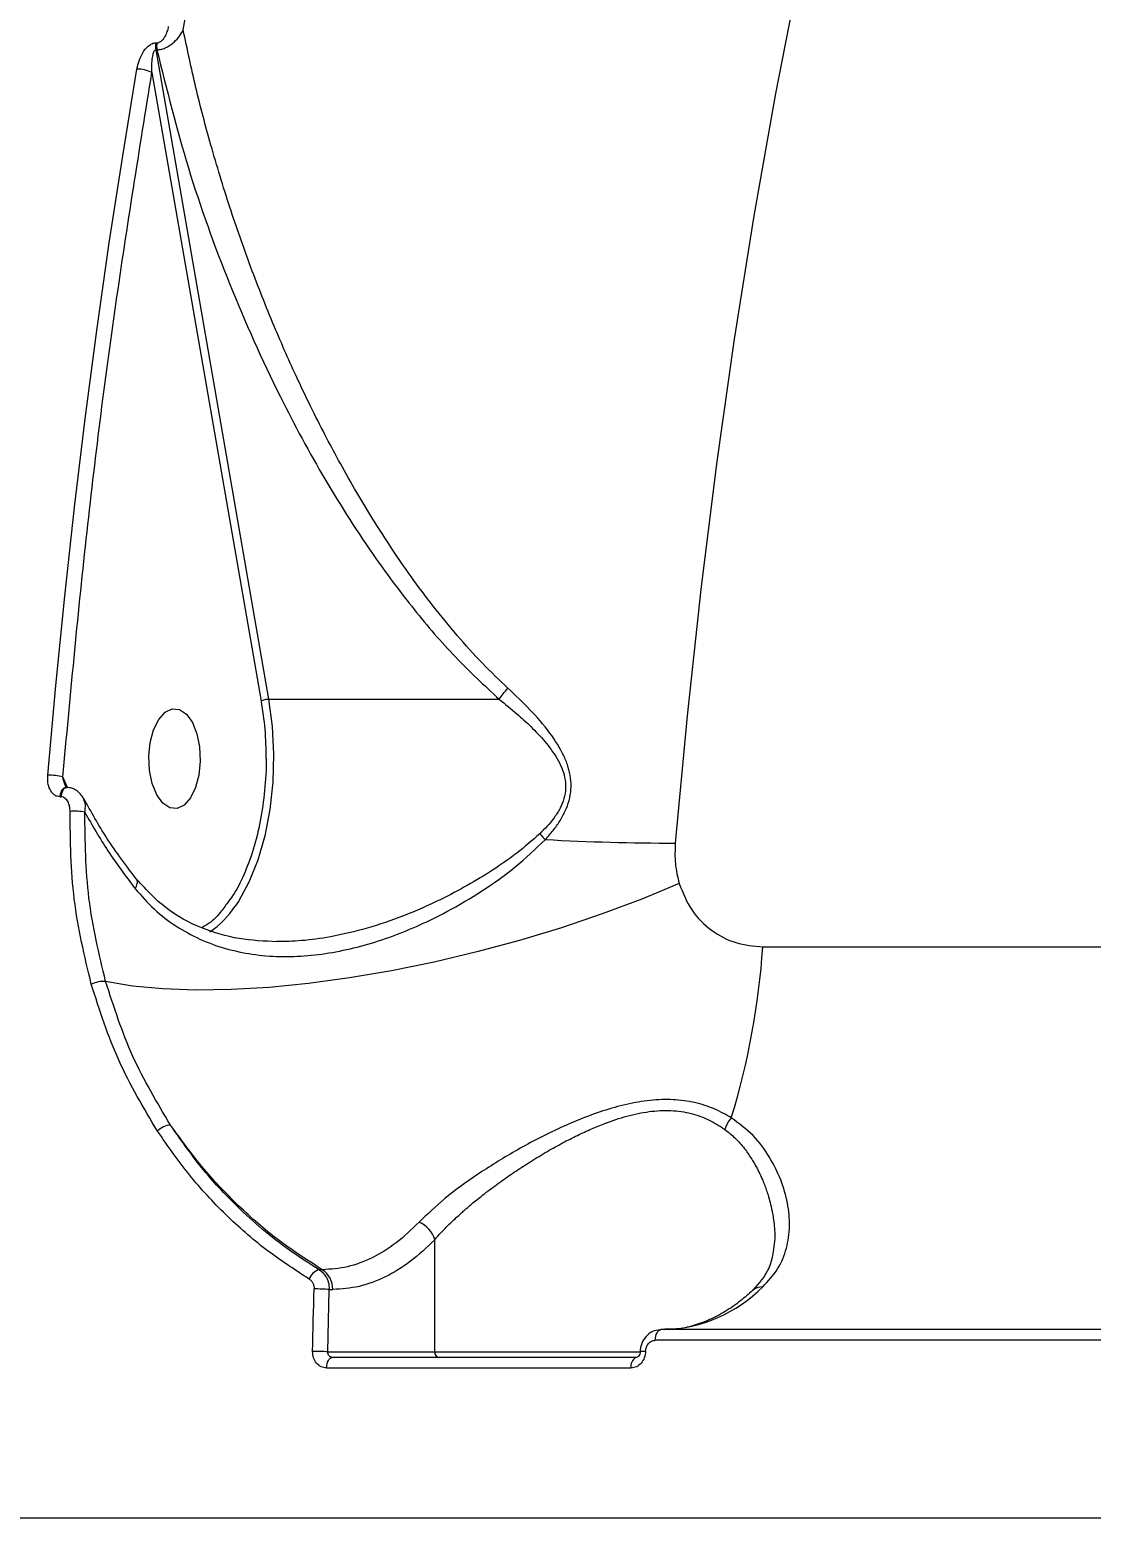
# Model space of a CAD drawing. Header units: millimetres. Extents: x -8045 to 6871, y -5915 to 5473.
# Drawn here: x -3840.5 to -3744.8, y -1385.2 to -1251 of the extents above; entities that cross this region are included whole.
import ezdxf

# ---------------------------------------------------------------- set-up
doc = ezdxf.new("R2010")
doc.units = ezdxf.units.MM
for name, color, linetype in [('DIKOM_ОБЪЕКТ', 7, 'Continuous'), ('DIKOM_РАЗМЕР_ЗОНА', 7, 'Continuous'), ('DIKOM_РАЗМЕР_ОБЪЕКТА', 7, 'Continuous')]:
    doc.layers.add(name, color=color, linetype=linetype)
doc.styles.add('style1', font='arial.ttf', dxfattribs={"width": 0.8})
doc.dimstyles.new('1-50', dxfattribs={"dimtxt": 300, "dimasz": 200, "dimexe": 100, "dimexo": 0, "dimgap": 100, "dimtad": 1, "dimtxsty": 'style1', "dimcen": 200, "dimclrd": 7, "dimclre": 7, "dimclrt": 7, "dimadec": 1, "dimazin": 2, "dimtfac": 1, "dimtmove": 0, "dimatfit": 2, "dimfxl": 0, "dimlwd": 25, "dimlwe": 18, "dimarcsym": 0})

# ---------------------------------------------------------------- blocks, each defined once
blk = doc.blocks.new('*D9')
at = {"layer": 'Defpoints', "color": 0, "linetype": 'Continuous', "transparency": 16777216}
for p in [(5663.54, -234.65), (-5019.6, -1388.73), (5663.54, -4701.47)]:
    blk.add_point(p, dxfattribs=at)
at = {"layer": 'DIKOM_РАЗМЕР_ОБЪЕКТА', "color": 7, "linetype": 'Continuous', "lineweight": 18, "transparency": 16777216}
for p, q in [((5663.54, -234.65), (5663.54, -4801.47)), ((-5019.6, -1388.73), (-5019.6, -4801.47))]:
    blk.add_line(p, q, dxfattribs=at)
at = {"layer": 'DIKOM_РАЗМЕР_ОБЪЕКТА', "color": 7, "linetype": 'Continuous', "lineweight": 25, "transparency": 16777216}
blk.add_line((-4819.6, -4701.47), (5463.54, -4701.47), dxfattribs=at)
at = {"layer": 'DIKOM_РАЗМЕР_ОБЪЕКТА', "color": 7, "linetype": 'Continuous', "transparency": 16777216}
for points in [[(-4819.6, -4668.14), (-4819.6, -4734.8), (-5019.6, -4701.47)], [(5463.54, -4668.14), (5463.54, -4734.8), (5663.54, -4701.47)]]:
    blk.add_solid(points, dxfattribs=at)
at = {"layer": 'DIKOM_РАЗМЕР_ОБЪЕКТА', "color": 7, "linetype": 'Continuous', "lineweight": 15, "transparency": 16777216, "insert": (-74.37, -4448.3), "char_height": 300, "attachment_point": 5, "style": 'style1'}
blk.add_mtext('10700', dxfattribs=at)
blk = doc.blocks.new('*D10')
at = {"layer": 'Defpoints', "color": 0, "linetype": 'Continuous', "transparency": 16777216}
for p in [(-1653.81, 3474.95), (-5616.46, -3083.4), (491.01, -3083.4)]:
    blk.add_point(p, dxfattribs=at)
at = {"layer": 'DIKOM_РАЗМЕР_ОБЪЕКТА', "color": 7, "linetype": 'Continuous', "lineweight": 18, "transparency": 16777216}
for p, q in [((-1653.81, 3474.95), (-5716.46, 3474.95)), ((491.01, -3083.4), (-5716.46, -3083.4))]:
    blk.add_line(p, q, dxfattribs=at)
at = {"layer": 'DIKOM_РАЗМЕР_ОБЪЕКТА', "color": 7, "linetype": 'Continuous', "lineweight": 25, "transparency": 16777216}
blk.add_line((-5616.46, 3274.95), (-5616.46, -2883.4), dxfattribs=at)
at = {"layer": 'DIKOM_РАЗМЕР_ОБЪЕКТА', "color": 7, "linetype": 'Continuous', "transparency": 16777216}
for points in [[(-5649.79, 3274.95), (-5583.12, 3274.95), (-5616.46, 3474.95)], [(-5649.79, -2883.4), (-5583.12, -2883.4), (-5616.46, -3083.4)]]:
    blk.add_solid(points, dxfattribs=at)
at = {"layer": 'DIKOM_РАЗМЕР_ОБЪЕКТА', "color": 7, "linetype": 'Continuous', "lineweight": 15, "transparency": 16777216, "insert": (-5869.63, -1326.86), "char_height": 300, "attachment_point": 5, "rotation": 90, "style": 'style1'}
blk.add_mtext('6550', dxfattribs=at)
blk = doc.blocks.new('*D11')
at = {"layer": 'Defpoints', "color": 0, "transparency": 16777216}
for p in [(6870.85, -184.65), (-7019.6, -1388.73), (-7019.6, -5814.65)]:
    blk.add_point(p, dxfattribs=at)
at = {"layer": 'DIKOM_РАЗМЕР_ЗОНА', "color": 7, "lineweight": 18, "transparency": 16777216}
for p, q in [((6870.85, -184.65), (6870.85, -5914.65)), ((-7019.6, -1388.73), (-7019.6, -5914.65))]:
    blk.add_line(p, q, dxfattribs=at)
at = {"layer": 'DIKOM_РАЗМЕР_ЗОНА', "color": 7, "lineweight": 25, "transparency": 16777216}
blk.add_line((6670.85, -5814.65), (-6819.6, -5814.65), dxfattribs=at)
at = {"layer": 'DIKOM_РАЗМЕР_ЗОНА', "color": 7, "transparency": 16777216}
for points in [[(-6819.6, -5781.31), (-6819.6, -5847.98), (-7019.6, -5814.65)], [(6670.85, -5781.31), (6670.85, -5847.98), (6870.85, -5814.65)]]:
    blk.add_solid(points, dxfattribs=at)
at = {"layer": 'DIKOM_РАЗМЕР_ЗОНА', "color": 7, "transparency": 16777216, "insert": (-74.37, -5561.37), "char_height": 300, "attachment_point": 5, "style": 'style1'}
blk.add_mtext('13900', dxfattribs=at)
blk = doc.blocks.new('*D12')
at = {"layer": 'Defpoints', "color": 0, "transparency": 16777216}
for p in [(-2189.61, 5472.65), (-7595.21, -5084.97), (-495.58, -5084.97)]:
    blk.add_point(p, dxfattribs=at)
at = {"layer": 'DIKOM_РАЗМЕР_ЗОНА', "color": 7, "lineweight": 18, "transparency": 16777216}
for p, q in [((-2189.61, 5472.65), (-7695.21, 5472.65)), ((-495.58, -5084.97), (-7695.21, -5084.97))]:
    blk.add_line(p, q, dxfattribs=at)
at = {"layer": 'DIKOM_РАЗМЕР_ЗОНА', "color": 7, "lineweight": 25, "transparency": 16777216}
blk.add_line((-7595.21, 5272.65), (-7595.21, -4884.97), dxfattribs=at)
at = {"layer": 'DIKOM_РАЗМЕР_ЗОНА', "color": 7, "transparency": 16777216}
for points in [[(-7628.55, 5272.65), (-7561.88, 5272.65), (-7595.21, 5472.65)], [(-7628.55, -4884.97), (-7561.88, -4884.97), (-7595.21, -5084.97)]]:
    blk.add_solid(points, dxfattribs=at)
at = {"layer": 'DIKOM_РАЗМЕР_ЗОНА', "color": 7, "transparency": 16777216, "insert": (-7848.38, -1452.59), "char_height": 300, "attachment_point": 5, "rotation": 90, "style": 'style1'}
blk.add_mtext('10550', dxfattribs=at)

msp = doc.modelspace()

# ---------------------------------------------------------------- linework, layer by layer
at = {"layer": 'DIKOM_ОБЪЕКТ', "color": 7, "linetype": 'Continuous', "lineweight": 15}
for p, q in [((-3829.159, -1252.177), (-3829.055, -1252.177)), ((-3829.159, -1252.816), (-3818.992, -1311.346)), ((-3829.055, -1252.816), (-3829.159, -1252.816)), ((-3829.505, -1254.857), (-3819.664, -1311.505)), ((-3818.992, -1311.346), (-3798.207, -1311.346)), ((-3837.111, -1319.306), (-3837.529, -1318.344)), ((-3837.188, -1319.295), (-3837.263, -1319.295)), ((-3837.772, -1320.138), (-3837.697, -1320.138)), ((-3774.45, -1333.655), (-3474.441, -1333.655)), ((-3804.017, -1370.157), (-3804.017, -1360.055)), ((-3814.147, -1362.76), (-3814.43, -1362.76)), ((-3813.645, -1370.157), (-3813.515, -1364.544)), ((-3813.515, -1364.544), (-3813.207, -1364.544)), ((-3712.479, -1368.157), (-3783.624, -1368.157)), ((-3712.993, -1369.117), (-3784.138, -1369.117)), ((-3813.645, -1370.157), (-3804.017, -1370.157)), ((-3785.815, -1370.657), (-3813.244, -1370.657)), ((-3804.017, -1370.157), (-3785.445, -1370.157)), ((-3786.33, -1371.623), (-3813.759, -1371.623)), ((-3438.449, -1385.155), (-3853.318, -1385.155))]:
    msp.add_line(p, q, dxfattribs=at)
at = {"layer": 'DIKOM_ОБЪЕКТ', "color": 7, "linetype": 'Continuous', "lineweight": 15, "flags": 128}
for points in [[(-3737.176, -1136.674), (-3741.026, -1145.612), (-3744.733, -1154.774), (-3748.295, -1164.152), (-3751.707, -1173.736), (-3754.968, -1183.518), (-3758.073, -1193.488), (-3761.02, -1203.637), (-3763.807, -1213.957), (-3766.43, -1224.436), (-3768.888, -1235.066), (-3771.177, -1245.836), (-3773.296, -1256.737), (-3775.243, -1267.759), (-3777.015, -1278.89), (-3778.612, -1290.122), (-3780.032, -1301.442), (-3781.274, -1312.842), (-3782.336, -1324.31)], [(-3826.687, -1251.002), (-3825.215, -1242.887), (-3823.657, -1234.833), (-3822.015, -1226.842), (-3820.288, -1218.918), (-3818.479, -1211.066), (-3816.586, -1203.286), (-3814.612, -1195.584), (-3812.556, -1187.963)], [(-3838.895, -1318.182), (-3838.171, -1310.105), (-3837.365, -1302.056), (-3836.48, -1294.039), (-3835.513, -1286.058), (-3834.467, -1278.114), (-3833.341, -1270.212), (-3832.135, -1262.354), (-3830.851, -1254.543)], [(-3818.992, -1311.346), (-3818.665, -1313.788), (-3818.535, -1316.298), (-3818.603, -1318.818), (-3818.868, -1321.288), (-3819.323, -1323.65), (-3819.959, -1325.851), (-3820.761, -1327.837), (-3821.709, -1329.563), (-3822.001, -1329.999)], [(-3825.452, -1314.448), (-3825.207, -1315.637), (-3825.144, -1316.912), (-3825.269, -1318.17), (-3825.571, -1319.308), (-3826.026, -1320.235), (-3826.598, -1320.876), (-3827.239, -1321.178), (-3827.898, -1321.117), (-3828.521, -1320.698), (-3829.058, -1319.955), (-3829.466, -1318.948), (-3829.711, -1317.759), (-3829.774, -1316.484), (-3829.649, -1315.226), (-3829.347, -1314.088), (-3828.892, -1313.161), (-3828.32, -1312.52), (-3827.679, -1312.218), (-3827.02, -1312.279), (-3826.397, -1312.698), (-3825.86, -1313.441), (-3825.452, -1314.448)], [(-3837.772, -1320.138), (-3837.728, -1319.866), (-3837.648, -1319.629), (-3837.535, -1319.446), (-3837.401, -1319.332), (-3837.263, -1319.295)], [(-3837.183, -1319.295), (-3837.327, -1319.332), (-3837.461, -1319.446), (-3837.573, -1319.629), (-3837.654, -1319.866), (-3837.697, -1320.138)], [(-3781.983, -1327.951), (-3785.364, -1329.358), (-3788.912, -1330.691), (-3792.593, -1331.936), (-3796.371, -1333.082), (-3800.207, -1334.117), (-3804.064, -1335.03), (-3807.904, -1335.814), (-3811.69, -1336.461), (-3815.383, -1336.962), (-3818.948, -1337.315), (-3822.348, -1337.515), (-3825.551, -1337.561), (-3828.525, -1337.451), (-3831.241, -1337.188), (-3833.671, -1336.773)], [(-3815.017, -1370.119), (-3815.003, -1369.416), (-3814.988, -1368.712), (-3814.972, -1368.009), (-3814.957, -1367.305), (-3814.94, -1366.602), (-3814.923, -1365.899), (-3814.905, -1365.196), (-3814.886, -1364.493)], [(-3784.138, -1369.117), (-3784.125, -1368.928), (-3784.093, -1368.747), (-3784.045, -1368.581), (-3783.98, -1368.436), (-3783.903, -1368.317), (-3783.816, -1368.23), (-3783.722, -1368.176), (-3783.624, -1368.157)], [(-3813.759, -1371.623), (-3813.746, -1371.433), (-3813.715, -1371.251), (-3813.666, -1371.084), (-3813.602, -1370.938), (-3813.525, -1370.819), (-3813.437, -1370.73), (-3813.343, -1370.676), (-3813.244, -1370.657)]]:
    msp.add_lwpolyline(points, dxfattribs=at)
at = {"layer": 'DIKOM_ОБЪЕКТ', "color": 7, "linetype": 'Continuous', "lineweight": 15}
for centre, radius, start, end in [((-3827.286, -1252.496), 1.9, 170.3278, 189.6722), ((-3827.181, -1252.496), 1.9, 170.3278, 189.6722), ((-3830.819, -1257.454), 2.911, 63.16134, 90.63092), ((-3838.85, -1323.647), 5.465, 76.01132, 90.4657), ((-3836.498, -1326.229), 4.798, 78.5818, 94.54439), ((-3768.859, -1298.561), 35.789, 224.11419, 225.27074), ((-3781.91, -1096.511), 227.799, 266.94635, 269.89306), ((-3829.164, -1325.217), 8.612, 304.61024, 326.27314), ((-3841.821, -1329.194), 67.519, 342.88505, 356.21144), ((-3833.809, -1339.476), 2.706, 87.06883, 115.29728), ((-3775.069, -1350.972), 2.93, 139.35726, 162.87027), ((-3827.668, -1351.602), 1.894, 94.81206, 134.89182), ((-3806.438, -1360.782), 2.528, 16.70132, 66.19157), ((-3814.1, -1364.019), 1.302, 104.69375, 161.13955), ((-3815.262, -1364.487), 2.056, 358.40383, 57.14417), ((-3783.759, -1355.043), 13.122, 272.0724, 315.13942), ((-3774.493, -1365.614), 1.314, 88.44738, 131.50795), ((-3814.84, -1381.542), 17.05, 85.5429, 90.15596), ((-3814.969, -1393.075), 22.956, 86.69426, 90.12015), ((-3803.549, -1370.19), 0.468, 175.95264, 265.26794), ((-3785.362, -1371.484), 0.977, 124.10827, 188.17277), ((-3785.168, -1372.438), 2.324, 86.25962, 98.2451)]:
    msp.add_arc(centre, radius, start, end, dxfattribs=at)
for points, knots in [([(-3747.321, -1022.929), (-3750.358, -1026.465), (-3756.421, -1033.523), (-3765.142, -1045.165), (-3773.547, -1057.511), (-3781.607, -1070.614), (-3789.328, -1084.455), (-3796.568, -1098.759), (-3803.344, -1113.479), (-3809.65, -1128.52), (-3815.586, -1144.096), (-3821.125, -1160.125), (-3826.368, -1176.915), (-3831.292, -1194.497), (-3835.863, -1212.902), (-3839.984, -1231.791), (-3843.633, -1251.095), (-3846.788, -1270.711), (-3849.387, -1290.155), (-3851.463, -1309.374), (-3853.049, -1328.359), (-3854.189, -1347.492), (-3854.878, -1366.774), (-3855.113, -1386.548), (-3854.858, -1406.71), (-3854.084, -1427.149), (-3852.803, -1447.42), (-3851.02, -1467.525), (-3848.732, -1487.464), (-3845.992, -1506.855), (-3842.833, -1525.658), (-3839.3, -1543.792), (-3835.354, -1561.535), (-3831.008, -1578.847), (-3826.168, -1596.073), (-3820.808, -1613.186), (-3814.894, -1630.147), (-3808.537, -1646.583), (-3801.772, -1662.402), (-3794.635, -1677.519), (-3787.299, -1691.617), (-3779.789, -1704.746), (-3772.126, -1716.959), (-3764.156, -1728.498), (-3755.907, -1739.408), (-3750.186, -1746.056), (-3747.321, -1749.386)], [0, 0, 0, 0, 0.0235005, 0.0469115, 0.0702042, 0.093435, 0.1166588, 0.1399304, 0.1619667, 0.1841263, 0.2062085, 0.2281808, 0.2500906, 0.2733114, 0.2965686, 0.3199182, 0.3434089, 0.3668391, 0.3901436, 0.4120526, 0.4339464, 0.4558709, 0.4778728, 0.5, 0.5234634, 0.5467891, 0.5700344, 0.5932545, 0.6165041, 0.6398387, 0.6619695, 0.6840929, 0.7060925, 0.7280157, 0.7499094, 0.7731483, 0.7964607, 0.8199035, 0.8433854, 0.8667255, 0.8899778, 0.9118714, 0.9337821, 0.9557564, 0.9778417, 1, 1, 1, 1]), ([(-3855.031, -1386.157), (-3854.985, -1379.601), (-3854.893, -1366.376), (-3854.138, -1346.415), (-3853.048, -1328.552), (-3851.75, -1312.852), (-3850.736, -1302.711), (-3849.976, -1295.864), (-3849.565, -1292.316), (-3849.138, -1288.766), (-3848.693, -1285.213), (-3848.232, -1281.659), (-3847.334, -1274.994), (-3845.884, -1265.056), (-3843.697, -1251.736), (-3841.165, -1237.952), (-3838.381, -1224.349), (-3835.364, -1210.984), (-3832.272, -1198.46), (-3829.975, -1189.888), (-3828.68, -1185.257), (-3828.354, -1184.1), (-3828.025, -1182.942), (-3827.694, -1181.782), (-3827.36, -1180.621), (-3827.023, -1179.459), (-3826.683, -1178.295), (-3826.169, -1176.551), (-3825.387, -1173.929), (-3824.233, -1170.141), (-3822.768, -1165.46), (-3820.974, -1159.907), (-3818.827, -1153.503), (-3816.306, -1146.294), (-3813.383, -1138.322), (-3810.367, -1130.509), (-3807.32, -1122.983), (-3804.305, -1115.858), (-3801.841, -1110.294), (-3800.036, -1106.344), (-3798.987, -1104.079), (-3797.912, -1101.792), (-3796.81, -1099.484), (-3795.682, -1097.156), (-3794.526, -1094.809), (-3793.344, -1092.443), (-3790.395, -1086.637), (-3785.661, -1077.773), (-3779.06, -1066.404), (-3772.506, -1055.994), (-3766.036, -1046.494), (-3759.68, -1037.867), (-3753.48, -1030.023), (-3749.34, -1025.254), (-3747.321, -1022.929)], [0, 0, 0, 0, 0.0448232, 0.0904083, 0.1367553, 0.1677633, 0.1991034, 0.2073668, 0.2156527, 0.2239615, 0.2322931, 0.2406474, 0.2490248, 0.279393, 0.3112488, 0.3445919, 0.3794222, 0.4113035, 0.444337, 0.4743594, 0.4773563, 0.4803617, 0.4833759, 0.4863984, 0.4894298, 0.4924696, 0.4955182, 0.4985752, 0.5062017, 0.5162331, 0.5286696, 0.5436391, 0.561052, 0.5809084, 0.6032083, 0.6279514, 0.6476494, 0.6686616, 0.6909878, 0.6978167, 0.7047598, 0.7118168, 0.7189881, 0.7262733, 0.7336729, 0.7411862, 0.7488139, 0.7894231, 0.8284574, 0.8659161, 0.9017999, 0.9361086, 0.9688419, 1, 1, 1, 1]), ([(-3825.043, -1682.05), (-3827.734, -1677.818), (-3833.117, -1669.349), (-3840.773, -1655.669), (-3848.114, -1641.278), (-3855.076, -1626.146), (-3861.626, -1610.375), (-3867.606, -1594.365), (-3873.036, -1578.198), (-3877.942, -1561.906), (-3882.432, -1545.165), (-3886.495, -1527.973), (-3890.248, -1509.716), (-3893.598, -1490.451), (-3896.454, -1470.25), (-3898.697, -1449.846), (-3900.32, -1429.235), (-3901.32, -1408.42), (-3901.682, -1387.469), (-3901.4, -1366.492), (-3900.476, -1345.599), (-3898.917, -1324.83), (-3896.725, -1304.228), (-3893.916, -1283.902), (-3890.513, -1263.957), (-3886.54, -1244.45), (-3882.003, -1225.377), (-3876.908, -1206.737), (-3871.171, -1188.278), (-3864.798, -1170.146), (-3857.806, -1152.489), (-3850.336, -1135.648), (-3842.386, -1119.644), (-3833.993, -1104.389), (-3828.032, -1094.982), (-3825.043, -1090.265)], [0, 0, 0, 0, 0.0291384, 0.0583073, 0.0875831, 0.1170413, 0.1464529, 0.1756901, 0.203168, 0.2306249, 0.2581252, 0.2857345, 0.3135072, 0.3443936, 0.3751046, 0.4057346, 0.4363776, 0.467128, 0.4980775, 0.5290124, 0.5598568, 0.5907077, 0.6216619, 0.6526136, 0.6833713, 0.7140284, 0.7446765, 0.7754062, 0.8063094, 0.838792, 0.8710674, 0.9032238, 0.9353635, 0.9675876, 1, 1, 1, 1]), ([(-3901.576, -1386.157), (-3901.555, -1382.13), (-3901.514, -1374.056), (-3901.179, -1361.93), (-3900.645, -1349.833), (-3899.895, -1337.809), (-3898.935, -1325.833), (-3897.754, -1313.817), (-3896.469, -1302.807), (-3895.136, -1292.787), (-3893.803, -1283.74), (-3892.32, -1274.579), (-3890.713, -1265.497), (-3889.253, -1257.898), (-3888.007, -1251.78), (-3886.986, -1246.966), (-3885.912, -1242.096), (-3884.783, -1237.174), (-3883.599, -1232.2), (-3882.356, -1227.177), (-3880.82, -1221.192), (-3878.928, -1214.168), (-3876.612, -1206.043), (-3874.077, -1197.641), (-3871.39, -1189.239), (-3868.852, -1181.74), (-3866.506, -1175.121), (-3864.401, -1169.408), (-3862.02, -1163.183), (-3860.214, -1158.656), (-3858.957, -1155.586), (-3858.536, -1154.568), (-3858.108, -1153.536), (-3857.671, -1152.492), (-3857.226, -1151.436), (-3856.7, -1150.194), (-3856.007, -1148.575), (-3855.062, -1146.394), (-3853.849, -1143.641), (-3852.361, -1140.33), (-3850.659, -1136.633), (-3848.927, -1132.967), (-3846.917, -1128.818), (-3844.765, -1124.501), (-3842.233, -1119.592), (-3838.907, -1113.354), (-3834.706, -1105.876), (-3829.828, -1097.7), (-3826.597, -1092.679), (-3825.043, -1090.265)], [0, 0, 0, 0, 0.0356101, 0.0713874, 0.107334, 0.142909, 0.1783702, 0.2143469, 0.2508404, 0.2779122, 0.3055304, 0.333695, 0.3624076, 0.389973, 0.4049444, 0.4201754, 0.4356659, 0.4514164, 0.4674267, 0.483697, 0.5002279, 0.5259929, 0.5530553, 0.5814159, 0.6110753, 0.6394005, 0.6596955, 0.6811189, 0.7006087, 0.7272296, 0.7309597, 0.7347466, 0.7385897, 0.7424898, 0.7464463, 0.7504592, 0.7564866, 0.7647493, 0.7752476, 0.7879816, 0.8029521, 0.8183429, 0.8312158, 0.8524193, 0.8705212, 0.891521, 0.9303479, 0.9665081, 1, 1, 1, 1]), ([(-3829.055, -1252.177), (-3829.019, -1252.175), (-3828.947, -1252.17), (-3828.802, -1252.119), (-3828.634, -1252.012), (-3828.462, -1251.832), (-3828.274, -1251.557), (-3828.098, -1251.174), (-3828.029, -1250.86), (-3827.994, -1250.703)], [0, 0, 0, 0, 0.0615949, 0.1253123, 0.2506707, 0.3692709, 0.5009453, 0.7503174, 1, 1, 1, 1]), ([(-3829.055, -1252.816), (-3828.91, -1252.8), (-3828.627, -1252.77), (-3828.199, -1252.597), (-3827.822, -1252.373), (-3827.404, -1252.041), (-3826.984, -1251.58), (-3826.785, -1251.191), (-3826.687, -1251.002)], [0, 0, 0, 0, 0.1501494, 0.2929649, 0.4249419, 0.5488197, 0.7794119, 1, 1, 1, 1]), ([(-3797.421, -1310.345), (-3798.183, -1309.616), (-3799.769, -1308.1), (-3802.002, -1305.615), (-3804.149, -1302.99), (-3806.202, -1300.234), (-3808.005, -1297.606), (-3809.628, -1295.066), (-3811.082, -1292.654), (-3812.47, -1290.211), (-3813.798, -1287.734), (-3815.077, -1285.218), (-3816.685, -1281.869), (-3818.573, -1277.596), (-3820.628, -1272.403), (-3822.533, -1266.955), (-3824.177, -1261.547), (-3825.585, -1256.215), (-3826.319, -1252.743), (-3826.687, -1251.002)], [0, 0, 0, 0, 0.0475349, 0.0988183, 0.1492373, 0.1985505, 0.2514812, 0.2905746, 0.3321943, 0.3763713, 0.4151143, 0.4568772, 0.5016836, 0.5801497, 0.6647715, 0.750885, 0.8385494, 0.9190203, 1, 1, 1, 1]), ([(-3830.851, -1254.543), (-3830.796, -1254.292), (-3830.686, -1253.788), (-3830.352, -1253.065), (-3829.942, -1252.525), (-3829.564, -1252.272), (-3829.332, -1252.189), (-3829.216, -1252.181), (-3829.159, -1252.177)], [0, 0, 0, 0, 0.2499067, 0.4994987, 0.7488554, 0.8743819, 0.9380337, 1, 1, 1, 1]), ([(-3829.505, -1254.857), (-3829.51, -1254.494), (-3829.518, -1253.948), (-3829.428, -1253.302), (-3829.338, -1252.981), (-3829.244, -1252.852), (-3829.195, -1252.82), (-3829.171, -1252.817), (-3829.159, -1252.816)], [0, 0, 0, 0, 0.4982273, 0.7483928, 0.9095872, 0.9611074, 0.9815314, 1, 1, 1, 1]), ([(-3829.055, -1252.816), (-3828.17, -1256.367), (-3826.404, -1263.458), (-3822.631, -1273.93), (-3818.448, -1283.316), (-3813.976, -1291.577), (-3809.902, -1297.965), (-3805.924, -1303.271), (-3802.25, -1307.578), (-3799.539, -1310.099), (-3798.201, -1311.343)], [0, 0, 0, 0, 0.1664693, 0.3324414, 0.498774, 0.6240179, 0.7488529, 0.8337975, 0.9179424, 1, 1, 1, 1]), ([(-3837.529, -1318.344), (-3836.866, -1311.188), (-3835.538, -1296.876), (-3832.859, -1275.675), (-3830.623, -1261.796), (-3829.505, -1254.857)], [0, 0, 0, 0, 0.3333156, 0.6666823, 1, 1, 1, 1]), ([(-3798.201, -1311.343), (-3798.088, -1311.181), (-3797.862, -1310.856), (-3797.568, -1310.516), (-3797.421, -1310.345)], [0, 0, 0, 0, 0.4999677, 1, 1, 1, 1]), ([(-3794.046, -1323.987), (-3793.805, -1323.714), (-3793.345, -1323.195), (-3792.733, -1322.334), (-3792.235, -1321.436), (-3791.874, -1320.459), (-3791.703, -1319.45), (-3791.741, -1318.438), (-3791.965, -1317.446), (-3792.516, -1316.04), (-3793.654, -1314.272), (-3795.397, -1312.25), (-3796.745, -1310.981), (-3797.421, -1310.345)], [0, 0, 0, 0, 0.0657332, 0.1255106, 0.1908499, 0.2510048, 0.3133851, 0.3762134, 0.4361161, 0.501537, 0.6579076, 0.8285339, 1, 1, 1, 1]), ([(-3818.992, -1311.346), (-3819.052, -1311.348), (-3819.171, -1311.353), (-3819.369, -1311.39), (-3819.549, -1311.442), (-3819.626, -1311.484), (-3819.664, -1311.505)], [0, 0, 0, 0, 0.2500477, 0.5000158, 0.7500983, 1, 1, 1, 1]), ([(-3819.664, -1311.505), (-3819.536, -1312.342), (-3819.276, -1314.03), (-3819.24, -1315.79), (-3819.222, -1316.677)], [0, 0, 0, 0, 0.4957249, 1, 1, 1, 1]), ([(-3798.207, -1311.346), (-3798.206, -1311.345), (-3798.204, -1311.345), (-3798.202, -1311.344), (-3798.201, -1311.343), (-3798.201, -1311.343)], [0, 0, 0, 0, 0.539509, 0.7747485, 1, 1, 1, 1]), ([(-3798.207, -1311.346), (-3797.666, -1311.78), (-3796.684, -1312.569), (-3795.304, -1313.829), (-3794.067, -1315.128), (-3793.128, -1316.382), (-3792.562, -1317.492), (-3792.274, -1318.397), (-3792.184, -1319.34), (-3792.337, -1320.291), (-3792.707, -1321.196), (-3793.399, -1322.304), (-3794.097, -1323.01), (-3794.554, -1323.473)], [0, 0, 0, 0, 0.1375684, 0.2496609, 0.3738514, 0.4982956, 0.5646465, 0.6235498, 0.6870704, 0.7493851, 0.8086519, 0.8747456, 1, 1, 1, 1]), ([(-3819.222, -1316.677), (-3819.22, -1316.702), (-3819.176, -1317.661), (-3819.329, -1319.585), (-3819.695, -1322.336), (-3820.337, -1324.919), (-3821.191, -1327.181), (-3821.982, -1328.771), (-3822.52, -1329.463), (-3822.667, -1329.652)], [0, 0, 0, 0, 0.0048896, 0.190341, 0.3787575, 0.5671661, 0.7526234, 0.9324271, 1, 1, 1, 1]), ([(-3837.772, -1320.138), (-3837.868, -1320.128), (-3838.063, -1320.109), (-3838.317, -1319.957), (-3838.53, -1319.742), (-3838.745, -1319.386), (-3838.908, -1318.858), (-3838.899, -1318.408), (-3838.895, -1318.182)], [0, 0, 0, 0, 0.1230646, 0.2505557, 0.3722045, 0.5011646, 0.7503217, 1, 1, 1, 1]), ([(-3837.178, -1319.37), (-3837.231, -1319.273), (-3837.406, -1318.946), (-3837.479, -1318.592), (-3837.529, -1318.344)], [0, 0, 0, 0, 0.2999813, 1, 1, 1, 1]), ([(-3837.208, -1319.295), (-3837.214, -1319.289), (-3837.239, -1319.261), (-3837.268, -1319.204), (-3837.291, -1319.159)], [0, 0, 0, 0, 0.2273603, 1, 1, 1, 1]), ([(-3835.667, -1320.284), (-3835.751, -1320.146), (-3835.92, -1319.871), (-3836.289, -1319.551), (-3836.719, -1319.336), (-3837.033, -1319.309), (-3837.184, -1319.295)], [0, 0, 0, 0, 0.2552635, 0.5120494, 0.7651271, 1, 1, 1, 1]), ([(-3836.878, -1321.447), (-3836.885, -1321.294), (-3836.897, -1320.989), (-3837.046, -1320.572), (-3837.266, -1320.294), (-3837.499, -1320.158), (-3837.632, -1320.144), (-3837.697, -1320.138)], [0, 0, 0, 0, 0.2497689, 0.499127, 0.7488092, 0.8772413, 1, 1, 1, 1]), ([(-3835.548, -1321.526), (-3835.514, -1321.298), (-3835.447, -1320.848), (-3835.594, -1320.48), (-3835.667, -1320.299)], [0, 0, 0, 0, 0.5069443, 1, 1, 1, 1]), ([(-3830.831, -1327.648), (-3831.781, -1326.391), (-3833.605, -1323.976), (-3834.984, -1321.485), (-3835.646, -1320.289)], [0, 0, 0, 0, 0.5202627, 1, 1, 1, 1]), ([(-3834.966, -1337.029), (-3835.572, -1334.495), (-3836.785, -1329.427), (-3836.847, -1324.107), (-3836.878, -1321.447)], [0, 0, 0, 0, 0.5000017, 1, 1, 1, 1]), ([(-3835.549, -1321.526), (-3834.885, -1322.695), (-3833.559, -1325.027), (-3831.865, -1327.287), (-3831.02, -1328.414)], [0, 0, 0, 0, 0.500954, 1, 1, 1, 1]), ([(-3833.671, -1336.773), (-3834.266, -1334.294), (-3835.456, -1329.337), (-3835.518, -1324.13), (-3835.548, -1321.526)], [0, 0, 0, 0, 0.4999546, 1, 1, 1, 1]), ([(-3831.02, -1328.414), (-3830.459, -1329.054), (-3829.345, -1330.325), (-3827.361, -1331.826), (-3825.208, -1333.01), (-3822.132, -1334.133), (-3818.011, -1334.719), (-3812.902, -1334.258), (-3807.814, -1332.821), (-3803.412, -1330.835), (-3799.747, -1328.661), (-3796.719, -1326.539), (-3794.939, -1324.84), (-3794.046, -1323.987)], [0, 0, 0, 0, 0.0629752, 0.1251322, 0.1876105, 0.2502838, 0.374977, 0.4992934, 0.6242178, 0.7485993, 0.832323, 0.915819, 1, 1, 1, 1]), ([(-3794.554, -1323.473), (-3795.227, -1324.062), (-3796.57, -1325.237), (-3798.784, -1326.757), (-3801.078, -1328.151), (-3803.756, -1329.561), (-3806.764, -1330.886), (-3810.098, -1332.023), (-3813.172, -1332.748), (-3815.911, -1333.141), (-3817.525, -1333.174), (-3818.28, -1333.189)], [0, 0, 0, 0, 0.1010992, 0.2016849, 0.3024928, 0.4036712, 0.5432122, 0.6747188, 0.8065713, 0.9095561, 1, 1, 1, 1]), ([(-3782.336, -1324.31), (-3782.361, -1324.936), (-3782.412, -1326.188), (-3782.126, -1327.364), (-3781.983, -1327.951)], [0, 0, 0, 0, 0.5004384, 1, 1, 1, 1]), ([(-3818.219, -1333.198), (-3819.371, -1333.145), (-3821.732, -1333.035), (-3825.121, -1332.029), (-3828.387, -1330.288), (-3830.128, -1328.385), (-3831.02, -1327.409)], [0, 0, 0, 0, 0.2318849, 0.4752376, 0.73089, 1, 1, 1, 1]), ([(-3831.02, -1328.414), (-3830.935, -1328.252), (-3830.803, -1328.002), (-3830.804, -1327.758), (-3830.818, -1327.627), (-3830.877, -1327.599), (-3830.883, -1327.596)], [0, 0, 0, 0, 0.4637704, 0.7139925, 0.969713, 1, 1, 1, 1]), ([(-3781.983, -1327.951), (-3781.644, -1328.792), (-3780.969, -1330.469), (-3779.116, -1332.266), (-3776.911, -1333.438), (-3775.27, -1333.583), (-3774.45, -1333.655)], [0, 0, 0, 0, 0.2506934, 0.5004322, 0.750252, 1, 1, 1, 1]), ([(-3822.667, -1329.652), (-3822.887, -1329.962), (-3823.469, -1330.782), (-3824.277, -1331.547), (-3824.871, -1331.85), (-3825.032, -1331.933)], [0, 0, 0, 0, 0.306729, 0.8120328, 1, 1, 1, 1]), ([(-3829.005, -1350.26), (-3830.237, -1348.199), (-3832.699, -1344.077), (-3834.21, -1339.378), (-3834.966, -1337.029)], [0, 0, 0, 0, 0.5000059, 1, 1, 1, 1]), ([(-3827.827, -1349.714), (-3829.034, -1347.699), (-3831.448, -1343.668), (-3832.93, -1339.072), (-3833.671, -1336.773)], [0, 0, 0, 0, 0.4999976, 1, 1, 1, 1]), ([(-3777.292, -1349.064), (-3777.79, -1348.78), (-3778.785, -1348.214), (-3780.559, -1347.649), (-3782.508, -1347.381), (-3784.592, -1347.45), (-3786.727, -1347.818), (-3789.558, -1348.619), (-3793.002, -1350.036), (-3796.823, -1352.044), (-3800.243, -1354.185), (-3803.223, -1356.36), (-3804.686, -1357.766), (-3805.417, -1358.469)], [0, 0, 0, 0, 0.0636289, 0.127184, 0.1905715, 0.2535776, 0.3167321, 0.3794361, 0.5039776, 0.628392, 0.7519456, 0.8760904, 1, 1, 1, 1]), ([(-3804.017, -1360.055), (-3803.822, -1359.835), (-3803.415, -1359.374), (-3802.695, -1358.641), (-3802.068, -1358.048), (-3801.584, -1357.612), (-3801.284, -1357.347), (-3800.943, -1357.054), (-3800.384, -1356.585), (-3799.828, -1356.139), (-3799.359, -1355.777), (-3798.825, -1355.366), (-3797.966, -1354.735), (-3796.678, -1353.843), (-3795.319, -1352.961), (-3793.925, -1352.12), (-3792.518, -1351.335), (-3791.184, -1350.654), (-3789.909, -1350.065), (-3788.428, -1349.459), (-3786.693, -1348.88), (-3784.684, -1348.455), (-3782.715, -1348.353), (-3780.882, -1348.624), (-3779.234, -1349.219), (-3778.324, -1349.812), (-3777.869, -1350.109)], [0, 0, 0, 0, 0.0380211, 0.0795766, 0.1246716, 0.1379233, 0.1527146, 0.1690438, 0.1869093, 0.2310997, 0.2435691, 0.2473955, 0.2995869, 0.3495875, 0.3984108, 0.4517083, 0.4991354, 0.5441228, 0.5857502, 0.6240975, 0.6866527, 0.7493268, 0.8119048, 0.8744149, 0.9370839, 1, 1, 1, 1]), ([(-3774.457, -1364.3), (-3773.968, -1363.771), (-3772.994, -1362.716), (-3772.248, -1360.848), (-3771.968, -1358.853), (-3772.158, -1356.767), (-3772.766, -1354.647), (-3773.798, -1352.577), (-3775.222, -1350.593), (-3776.602, -1349.574), (-3777.292, -1349.064)], [0, 0, 0, 0, 0.1259338, 0.2508919, 0.3755888, 0.5008476, 0.625101, 0.7501511, 0.8750294, 1, 1, 1, 1]), ([(-3815.332, -1363.599), (-3816.653, -1362.741), (-3819.296, -1361.027), (-3822.89, -1357.845), (-3826.195, -1354.297), (-3828.068, -1351.606), (-3829.005, -1350.26)], [0, 0, 0, 0, 0.2506379, 0.5013205, 0.7506006, 1, 1, 1, 1]), ([(-3814.147, -1362.76), (-3815.418, -1361.946), (-3817.982, -1360.303), (-3821.54, -1357.236), (-3824.895, -1353.748), (-3826.845, -1351.066), (-3827.827, -1349.714)], [0, 0, 0, 0, 0.2440421, 0.4920652, 0.7440466, 1, 1, 1, 1]), ([(-3814.43, -1362.76), (-3815.329, -1362.191), (-3817.095, -1361.073), (-3819.547, -1359.151), (-3822.247, -1356.705), (-3825.092, -1353.638), (-3826.927, -1351.005), (-3827.827, -1349.714)], [0, 0, 0, 0, 0.1731328, 0.3402571, 0.5013805, 0.7555275, 1, 1, 1, 1]), ([(-3777.869, -1350.109), (-3777.56, -1350.356), (-3776.902, -1350.881), (-3776.112, -1351.798), (-3775.402, -1352.818), (-3774.949, -1353.632), (-3774.649, -1354.26), (-3774.475, -1354.653), (-3774.298, -1355.087), (-3774.124, -1355.563), (-3774.002, -1355.937), (-3773.87, -1356.377), (-3773.727, -1356.913), (-3773.581, -1357.601), (-3773.434, -1358.571), (-3773.348, -1359.313), (-3773.378, -1359.843), (-3773.38, -1359.879)], [0, 0, 0, 0, 0.0990668, 0.2108506, 0.3088975, 0.4214906, 0.4560312, 0.4943824, 0.5365459, 0.582513, 0.6322948, 0.6442416, 0.7090761, 0.786287, 0.8419853, 0.9890738, 1, 1, 1, 1]), ([(-3805.417, -1358.469), (-3806.1, -1359.125), (-3807.463, -1360.434), (-3809.641, -1361.747), (-3811.875, -1362.602), (-3813.388, -1362.707), (-3814.147, -1362.76)], [0, 0, 0, 0, 0.2513138, 0.5018782, 0.7502566, 1, 1, 1, 1]), ([(-3804.017, -1360.055), (-3804.737, -1360.741), (-3806.175, -1362.111), (-3808.469, -1363.485), (-3810.82, -1364.38), (-3812.41, -1364.489), (-3813.207, -1364.544)], [0, 0, 0, 0, 0.2512094, 0.5017583, 0.750183, 1, 1, 1, 1]), ([(-3773.373, -1359.878), (-3773.461, -1360.837), (-3773.63, -1362.678), (-3774.804, -1363.999), (-3775.368, -1364.633)], [0, 0, 0, 0, 0.5204784, 1, 1, 1, 1]), ([(-3814.43, -1362.76), (-3814.33, -1362.829), (-3814.107, -1362.983), (-3813.813, -1363.352), (-3813.563, -1363.882), (-3813.532, -1364.313), (-3813.515, -1364.544)], [0, 0, 0, 0, 0.1858469, 0.4145128, 0.6860038, 1, 1, 1, 1]), ([(-3815.332, -1363.599), (-3815.266, -1363.647), (-3815.133, -1363.744), (-3814.991, -1363.963), (-3814.897, -1364.217), (-3814.89, -1364.401), (-3814.886, -1364.493)], [0, 0, 0, 0, 0.2509055, 0.500356, 0.7501042, 1, 1, 1, 1]), ([(-3775.372, -1364.619), (-3775.732, -1364.942), (-3776.542, -1365.671), (-3777.837, -1366.55), (-3779.255, -1367.306), (-3780.721, -1367.832), (-3782.068, -1368.128), (-3782.929, -1368.126), (-3783.284, -1368.125)], [0, 0, 0, 0, 0.1382343, 0.3115972, 0.4887814, 0.6721078, 0.8646581, 1, 1, 1, 1]), ([(-3783.715, -1368.173), (-3783.949, -1368.208), (-3784.414, -1368.277), (-3785.004, -1368.743), (-3785.331, -1369.286), (-3785.474, -1369.768), (-3785.492, -1370.015), (-3785.501, -1370.138)], [0, 0, 0, 0, 0.2547719, 0.5063315, 0.7541824, 0.877365, 1, 1, 1, 1]), ([(-3785.016, -1370.119), (-3785, -1369.988), (-3784.968, -1369.726), (-3784.765, -1369.394), (-3784.477, -1369.162), (-3784.251, -1369.132), (-3784.138, -1369.117)], [0, 0, 0, 0, 0.2508497, 0.5001664, 0.749899, 1, 1, 1, 1]), ([(-3813.759, -1371.623), (-3813.928, -1371.6), (-3814.265, -1371.554), (-3814.683, -1371.206), (-3814.971, -1370.709), (-3815.001, -1370.316), (-3815.017, -1370.119)], [0, 0, 0, 0, 0.2505249, 0.5002162, 0.7500004, 1, 1, 1, 1]), ([(-3813.244, -1370.657), (-3813.299, -1370.65), (-3813.382, -1370.64), (-3813.479, -1370.576), (-3813.557, -1370.498), (-3813.614, -1370.392), (-3813.645, -1370.269), (-3813.645, -1370.196), (-3813.645, -1370.157)], [0, 0, 0, 0, 0.2442714, 0.3707986, 0.5000539, 0.7197444, 0.8524647, 1, 1, 1, 1]), ([(-3785.016, -1370.119), (-3785.039, -1370.316), (-3785.085, -1370.71), (-3785.392, -1371.207), (-3785.823, -1371.555), (-3786.161, -1371.6), (-3786.33, -1371.623)], [0, 0, 0, 0, 0.2505473, 0.5002611, 0.7500104, 1, 1, 1, 1]), ([(-3785.501, -1370.138), (-3785.509, -1370.219), (-3785.525, -1370.376), (-3785.63, -1370.555), (-3785.765, -1370.665), (-3785.86, -1370.671), (-3785.907, -1370.673)], [0, 0, 0, 0, 0.2684691, 0.5222708, 0.7652058, 1, 1, 1, 1])]:
    msp.add_open_spline(points, degree=3, knots=knots, dxfattribs=at)

# ---------------------------------------------------------------- dimensions: what is measured, and where the dimension line sits
at = {"layer": 'DIKOM_РАЗМЕР_ЗОНА'}
dim = msp.add_linear_dim(base=(-7595.212, -5084.969), p1=(-2189.606, 5472.652), p2=(-495.584, -5084.969), angle=90, text='10550', dimstyle='1-50', dxfattribs=at)
dim.commit()
dim.dimension.update_dxf_attribs({"geometry": '*D12', "text_midpoint": (-7595.212, -1452.593), "dimtype": 160})
dim = msp.add_linear_dim(base=(-7019.6, -5814.648), p1=(6870.851, -184.645), p2=(-7019.6, -1388.727), text='13900', dimstyle='1-50', dxfattribs=at)
dim.commit()
dim.dimension.update_dxf_attribs({"geometry": '*D11', "text_midpoint": (-74.375, -5814.648), "dimtype": 160})
at = {"layer": 'DIKOM_РАЗМЕР_ОБЪЕКТА', "color": 7, "linetype": 'Continuous', "lineweight": 15}
dim = msp.add_linear_dim(base=(-5616.456, -3083.398), p1=(-1653.813, 3474.95), p2=(491.015, -3083.398), angle=90, text='6550', dimstyle='1-50', dxfattribs=at)
dim.commit()
dim.dimension.update_dxf_attribs({"geometry": '*D10', "text_midpoint": (-5616.456, -1326.858), "dimtype": 160})
dim = msp.add_linear_dim(base=(5663.543, -4701.469), p1=(-5019.6, -1388.727), p2=(5663.543, -234.645), text='10700', dimstyle='1-50', dxfattribs=at)
dim.commit()
dim.dimension.update_dxf_attribs({"geometry": '*D9', "text_midpoint": (-74.375, -4701.469), "dimtype": 160})

doc.saveas('drawing.dxf')
